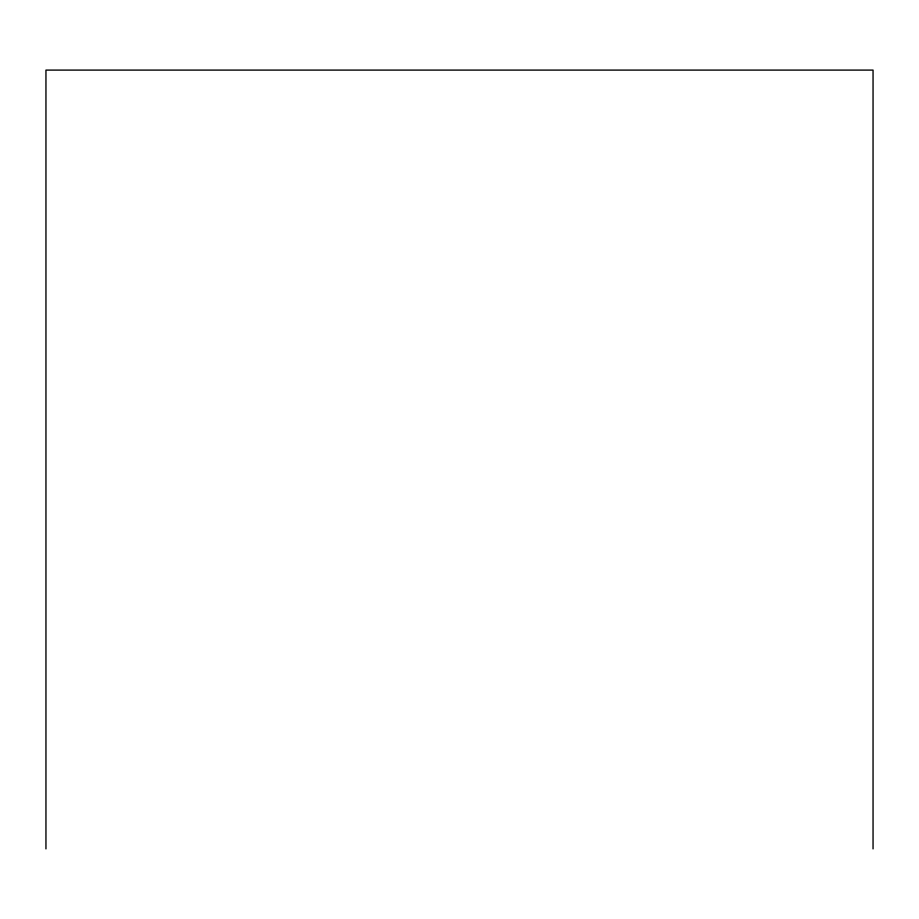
<?xml version="1.0" encoding="UTF-8"?>
<svg xmlns="http://www.w3.org/2000/svg" width="919" height="919" viewBox="0 0 919 919"><rect width="100%" height="100%" fill="white"/><g stroke="black" fill="none" stroke-linecap="round" stroke-linejoin="round"><path stroke-width="1.38" d="M873.05 848.903L873.05 70.097L45.95 70.097L45.95 848.903"/></g></svg>
